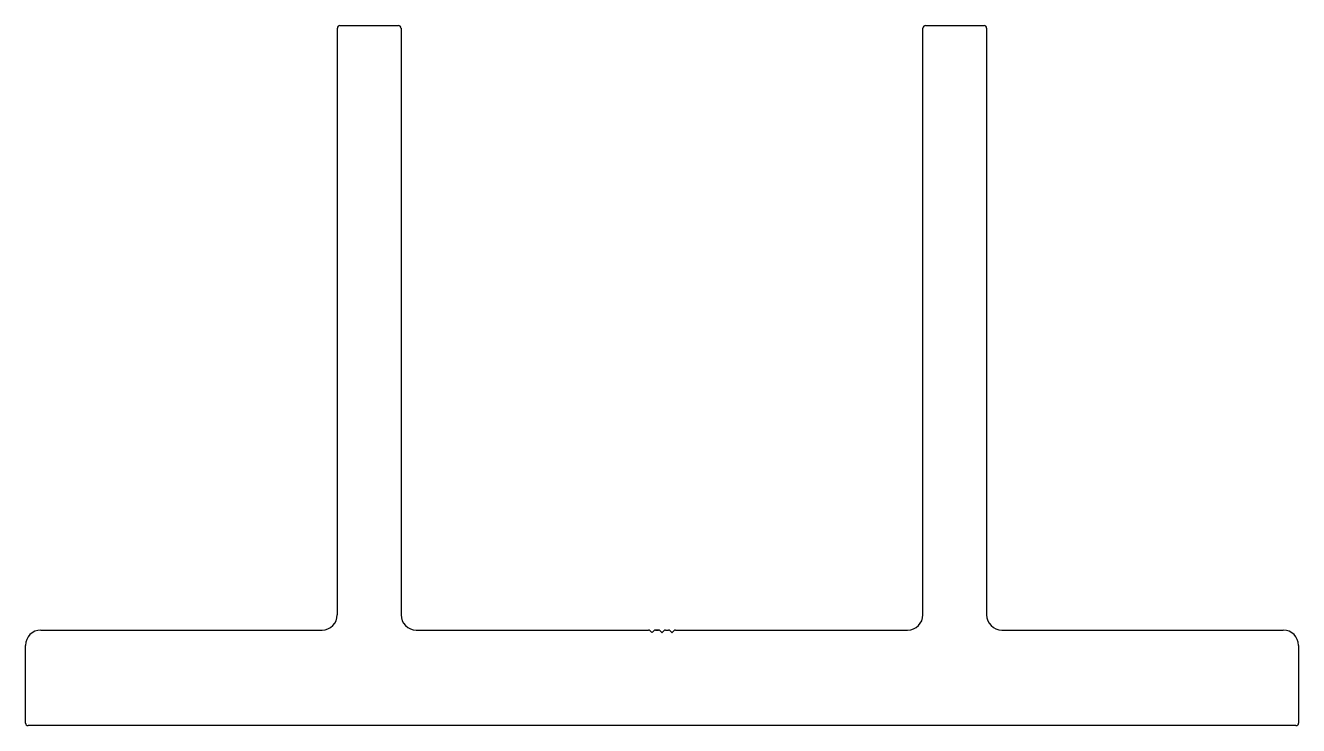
# Model space of a CAD drawing. Header units: inches. Extents: x -64 to 63, y 1 to 71.
import ezdxf

# ---------------------------------------------------------------- set-up
doc = ezdxf.new("R2010")
doc.units = ezdxf.units.IN
doc.header["$MEASUREMENT"] = 0
doc.layers.add('1', color=7, linetype='Continuous')

msp = doc.modelspace()

# ---------------------------------------------------------------- linework, layer by layer
at = {"layer": '1', "color": 7, "linetype": 'Continuous'}
for p, q in [((-32.6, 11.87), (-32.6, 70.41)), ((-32.35, 70.67), (-26.51, 70.67)), ((-26.25, 70.41), (-26.25, 11.87)), ((25.82, 11.87), (25.82, 70.41)), ((26.07, 70.67), (31.91, 70.67)), ((32.17, 70.41), (32.17, 11.87)), ((-62.19, 10.34), (-34.13, 10.34)), ((-24.73, 10.34), (-1.57, 10.34)), ((-1.57, 10.34), (-1.57, 10.34)), ((-1.39, 10.27), (-1.22, 10.1)), ((-1.21, 10.1), (-1.04, 10.27)), ((-0.86, 10.34), (-0.57, 10.34)), ((-0.57, 10.34), (-0.86, 10.34)), ((-0.86, 10.34), (-0.57, 10.34)), ((-0.57, 10.34), (-0.86, 10.34)), ((-0.86, 10.34), (-0.57, 10.34)), ((-0.39, 10.27), (-0.22, 10.1)), ((-0.21, 10.1), (-0.04, 10.27)), ((0.14, 10.34), (0.43, 10.34)), ((0.61, 10.27), (0.78, 10.1)), ((0.79, 10.1), (0.96, 10.27)), ((1.14, 10.34), (24.29, 10.34)), ((33.69, 10.34), (61.76, 10.34)), ((61.76, 10.34), (61.76, 10.34)), ((-63.72, 1.07), (-63.72, 8.82)), ((63.28, 8.82), (63.28, 1.07)), ((6.07, 0.82), (-63.46, 0.82)), ((63.03, 0.82), (6.07, 0.82))]:
    msp.add_line(p, q, dxfattribs=at)
for centre, radius, start, end in [((-32.35, 70.41), 0.254, 90, 180), ((-26.51, 70.41), 0.254, 0, 90), ((26.07, 70.41), 0.254, 90, 180), ((31.91, 70.41), 0.254, 360, 90), ((-34.13, 11.87), 1.52, 270, 360), ((-24.73, 11.87), 1.52, 180, 270), ((24.29, 11.87), 1.52, 270, 360), ((33.69, 11.87), 1.52, 180, 270), ((-62.19, 8.82), 1.52, 90, 180), ((-1.57, 10.09), 0.25, 45, 90), ((-0.86, 10.09), 0.25, 90, 135), ((-0.57, 10.09), 0.25, 45, 90), ((0.14, 10.09), 0.25, 90, 135), ((0.43, 10.09), 0.25, 45, 90), ((1.14, 10.09), 0.25, 90, 135), ((61.76, 8.82), 1.52, 360, 90), ((-1.22, 10.1), 0.008, 225, 315), ((-0.22, 10.1), 0.008, 225, 315), ((0.78, 10.1), 0.008, 225, 315), ((-63.46, 1.07), 0.254, 180, 270), ((63.03, 1.07), 0.254, 270, 360)]:
    msp.add_arc(centre, radius, start, end, dxfattribs=at)

doc.saveas('drawing.dxf')
